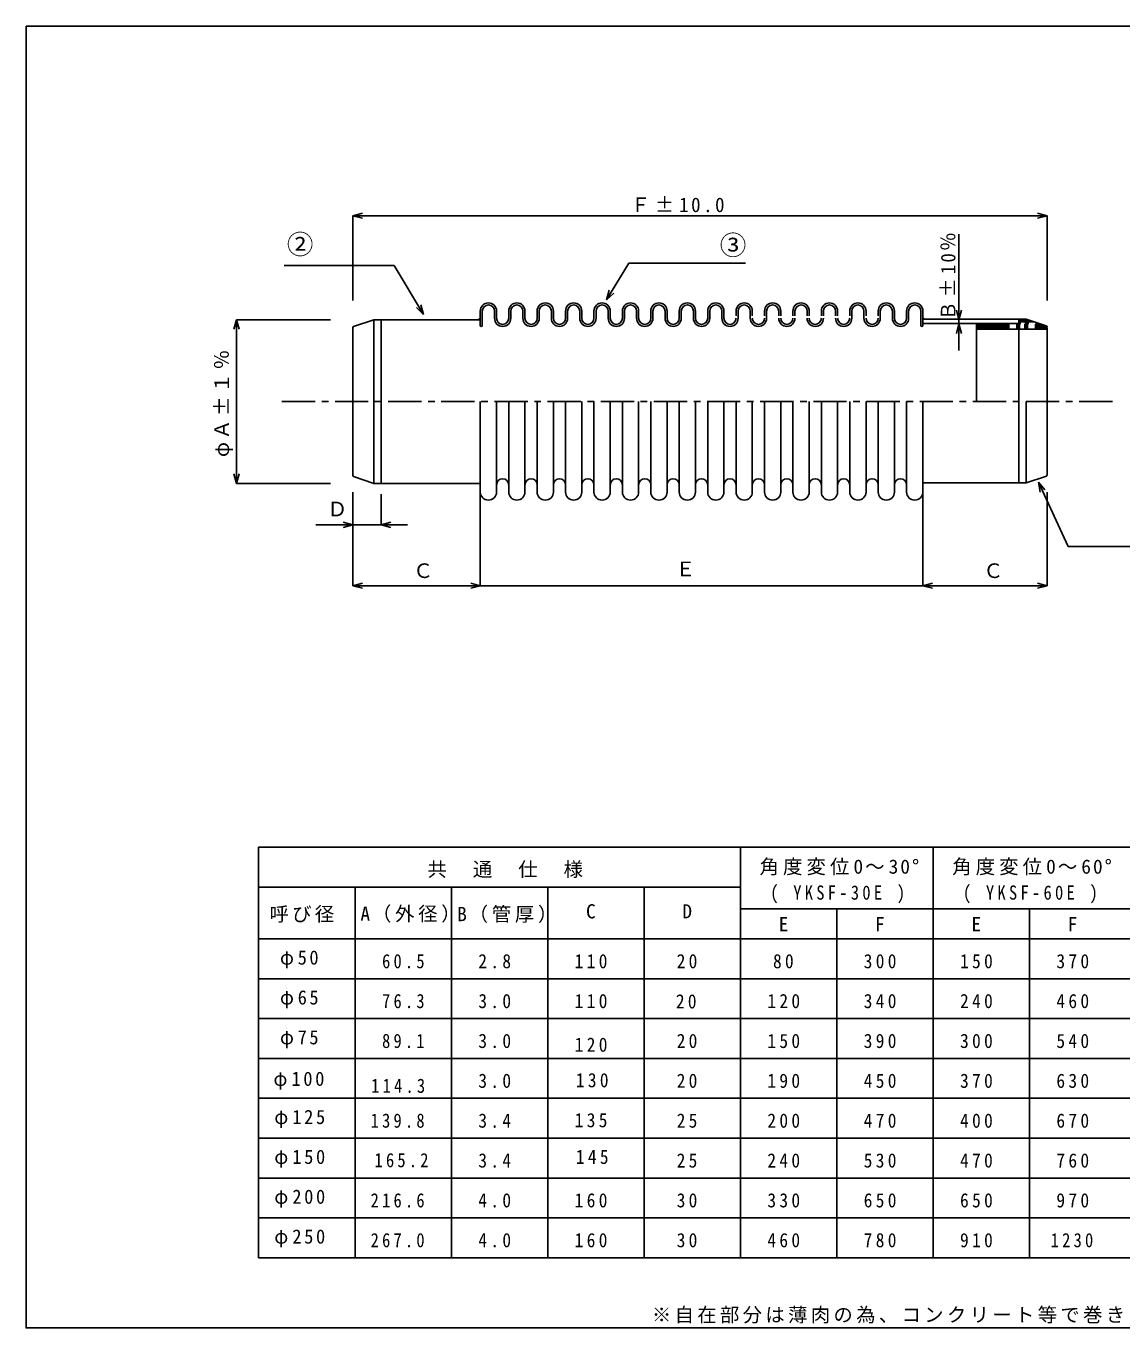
# Model space of a CAD drawing. Units: millimetres on the paper, with parts at other scales. Extents: x -140 to 140, y -97 to 99.
# Drawn here: x -139.9 to 25, y -96.9 to 99.1 of the extents above; entities that cross this region are included whole.
import ezdxf
from ezdxf.enums import TextEntityAlignment as Align

# ---------------------------------------------------------------- set-up
doc = ezdxf.new("R2010")
doc.units = ezdxf.units.MM
doc.linetypes.add('CHAIN1', pattern=[8, 5, -1, 1, -1])
doc.linetypes.add('DOUBLE_CHAIN1', pattern=[8.8, 5, -1, 0.6, -0.6, 0.6, -1])
for name, color, linetype in [('0-0_図面枠', 7, 'Continuous'), ('1-1', 3, 'Continuous'), ('1-2', 7, 'Continuous')]:
    doc.layers.add(name, color=color, linetype=linetype)
doc.styles.add('ＭＳ ゴシック', font='')
doc.styles.get('ＭＳ ゴシック').set_extended_font_data('MS Gothic')

msp = doc.modelspace()

# ---------------------------------------------------------------- linework, layer by layer
at = {"layer": '0-0_図面枠', "color": 5}
msp.add_line((-139.949, 99.1), (140.051, 99.1), dxfattribs=at)
msp.add_lwpolyline([(-139.949, 99.1), (-139.949, -96.9), (140.051, -96.9), (140.051, 99.1)], dxfattribs=at)
at = {"layer": '1-1', "color": 4}
for p, q in [((-90.781, 70.551), (-89.332, 70.94)), ((13.752, 70.551), (12.303, 70.94)), ((-90.781, 70.551), (13.752, 70.551)), ((-90.781, 70.551), (-89.332, 70.163)), ((-90.781, 70.551), (-90.781, 57.77)), ((13.752, 70.551), (12.303, 70.163)), ((13.752, 70.551), (13.752, 57.77)), ((0.455, 54.89), (0.455, 67.789)), ((-108.275, 54.89), (-108.663, 53.441)), ((-108.275, 30.249), (-108.275, 54.89)), ((-108.275, 54.89), (-107.887, 53.441)), ((-108.275, 54.89), (-94.109, 54.89)), ((-90.656, 53.865), (-87.581, 54.89)), ((-86.514, 54.89), (-87.581, 54.89)), ((-87.581, 30.249), (-87.581, 54.89)), ((0.455, 54.89), (0.066, 56.339)), ((0.455, 54.89), (0.843, 56.339)), ((0.455, 54.25), (0.455, 54.89)), ((9.486, 54.385), (9.486, 54.971)), ((9.486, 54.971), (9.486, 54.385)), ((9.486, 54.971), (10.552, 54.971)), ((13.606, 53.953), (10.552, 54.971)), ((-90.656, 53.865), (-90.781, 53.692)), ((-90.781, 31.447), (-90.781, 53.823)), ((0.455, 54.25), (0.066, 52.801)), ((0.455, 54.25), (0.455, 50.25)), ((0.455, 54.25), (0.843, 52.801)), ((3.086, 54.234), (3.183, 54.331)), ((3.086, 53.478), (3.086, 54.234)), ((3.086, 54.152), (3.086, 42.73)), ((3.086, 53.478), (13.752, 53.478)), ((9.486, 54.331), (3.183, 54.331)), ((9.486, 54.385), (9.486, 54.331)), ((13.752, 53.669), (13.752, 42.73)), ((-86.514, 42.73), (-86.514, 30.57)), ((9.486, 42.569), (9.486, 30.33)), ((10.552, 30.33), (10.552, 42.569)), ((13.752, 31.528), (13.752, 42.569)), ((-108.275, 30.249), (-108.663, 31.697)), ((-108.275, 30.249), (-107.887, 31.697)), ((-90.656, 31.274), (-90.781, 31.447)), ((13.628, 31.355), (13.752, 31.528)), ((-108.275, 30.249), (-94.109, 30.249)), ((-90.656, 31.274), (-87.581, 30.249)), ((-86.514, 30.249), (-87.581, 30.249)), ((9.486, 30.33), (10.552, 30.33)), ((13.628, 31.355), (10.552, 30.33)), ((-90.781, 14.842), (-90.781, 28.905)), ((-90.781, 14.842), (-90.781, 28.905)), ((-86.514, 24.016), (-86.514, 28.602)), ((-71.581, 14.842), (-71.581, 28.905)), ((-4.975, 14.842), (-4.975, 28.905)), ((13.752, 14.842), (13.752, 28.905)), ((-90.656, 24.016), (-96.35, 24.016)), ((-90.781, 24.016), (-92.23, 24.404)), ((-90.781, 24.016), (-92.23, 23.627)), ((-86.514, 24.016), (-85.066, 24.404)), ((-86.514, 24.016), (-82.514, 24.016)), ((-90.781, 14.842), (-89.332, 15.23)), ((-90.781, 14.842), (-89.332, 14.454)), ((-90.781, 14.842), (-4.975, 14.842)), ((-71.581, 14.842), (-73.03, 15.23)), ((-71.581, 14.842), (-73.03, 14.454)), ((-4.975, 14.842), (-3.526, 15.23)), ((-4.975, 14.842), (-3.526, 14.454)), ((-4.975, 14.842), (13.752, 14.842)), ((13.752, 14.842), (12.303, 15.23)), ((13.752, 14.842), (12.303, 14.454))]:
    msp.add_line(p, q, dxfattribs=at)
at = {"layer": '1-1', "color": 7}
for p, q in [((-84.537, 63.055), (-101.08, 63.055)), ((-80.133, 55.676), (-84.537, 63.055)), ((-52.593, 57.877), (-52.166, 59.315)), ((-52.593, 57.877), (-51.504, 58.909)), ((-80.133, 55.676), (-80.542, 57.12)), ((-80.133, 55.676), (-81.209, 56.722)), ((12.429, 30.417), (13.389, 29.265)), ((12.429, 30.417), (12.685, 28.939))]:
    msp.add_line(p, q, dxfattribs=at)
at = {"layer": '1-1'}
for p, q in [((-86.514, 54.89), (-71.581, 54.89)), ((-86.514, 30.249), (-86.514, 54.89)), ((-86.514, 54.303), (-86.514, 54.89)), ((-71.581, 55.195), (-71.887, 54.89)), ((-71.581, 54.97), (-71.806, 54.97)), ((-71.581, 55.051), (-71.726, 55.051)), ((-71.581, 55.131), (-71.645, 55.131)), ((-71.581, 54.034), (-71.581, 56.194)), ((-71.279, 54.033), (-71.276, 56.194)), ((-69.442, 56.194), (-69.442, 55.105)), ((-69.137, 56.194), (-69.137, 55.105)), ((-67.304, 56.194), (-67.304, 55.105)), ((-66.998, 56.194), (-67, 55.105)), ((-65.165, 55.105), (-65.165, 56.194)), ((-64.859, 56.194), (-64.859, 55.105)), ((-63.026, 56.194), (-63.026, 55.105)), ((-62.721, 56.194), (-62.721, 55.105)), ((-60.887, 56.194), (-60.887, 55.105)), ((-60.582, 56.194), (-60.582, 55.105)), ((-58.749, 56.194), (-58.749, 55.105)), ((-58.443, 56.194), (-58.445, 55.105)), ((-56.61, 55.105), (-56.61, 56.194)), ((-56.304, 56.194), (-56.304, 55.105)), ((-54.471, 56.194), (-54.471, 55.105)), ((-54.166, 56.194), (-54.166, 55.105)), ((-52.333, 56.194), (-52.333, 55.105)), ((-52.027, 56.194), (-52.027, 55.105)), ((-50.194, 56.194), (-50.194, 55.105)), ((-49.888, 56.194), (-49.89, 55.105)), ((-48.055, 55.105), (-48.055, 56.194)), ((-47.75, 56.194), (-47.75, 55.105)), ((-45.916, 56.194), (-45.916, 55.105)), ((-45.611, 56.194), (-45.611, 55.105)), ((-43.778, 56.194), (-43.778, 55.105)), ((-43.472, 56.194), (-43.472, 55.105)), ((-41.639, 56.194), (-41.639, 55.105)), ((-41.333, 56.194), (-41.335, 55.105)), ((-39.5, 55.105), (-39.5, 56.194)), ((-39.195, 56.194), (-39.195, 55.105)), ((-37.361, 56.194), (-37.361, 55.105)), ((-37.056, 56.194), (-37.056, 55.105)), ((-35.223, 56.194), (-35.223, 55.105)), ((-34.917, 56.194), (-34.917, 55.105)), ((-33.084, 56.194), (-33.084, 55.472)), ((-32.778, 56.194), (-32.78, 55.038)), ((-30.945, 55.038), (-30.945, 56.194)), ((-30.64, 56.194), (-30.64, 55.472)), ((-28.807, 56.194), (-28.807, 55.472)), ((-28.501, 56.194), (-28.501, 55.038)), ((-26.668, 56.194), (-26.668, 55.472)), ((-26.362, 56.194), (-26.362, 55.472)), ((-24.529, 56.194), (-24.529, 55.472)), ((-24.224, 56.194), (-24.225, 55.472)), ((-22.39, 55.472), (-22.39, 56.194)), ((-22.085, 56.194), (-22.085, 55.472)), ((-20.252, 56.194), (-20.252, 55.472)), ((-19.946, 56.194), (-19.946, 55.472)), ((-18.113, 56.194), (-18.113, 55.472)), ((-17.807, 56.194), (-17.807, 55.472)), ((-15.974, 56.194), (-15.974, 55.472)), ((-15.669, 56.194), (-15.67, 55.105)), ((-13.835, 55.105), (-13.835, 56.194)), ((-13.53, 56.194), (-13.53, 55.472)), ((-11.697, 56.194), (-11.697, 55.472)), ((-11.391, 56.194), (-11.391, 55.105)), ((-9.558, 56.194), (-9.558, 55.105)), ((-9.252, 56.194), (-9.252, 55.105)), ((-7.419, 56.194), (-7.419, 55.105)), ((-7.114, 56.194), (-7.115, 55.105)), ((-5.28, 54.033), (-5.28, 56.194)), ((-4.975, 56.194), (-4.975, 54.033)), ((-4.975, 55.195), (-4.751, 54.971)), ((-4.975, 55.131), (-4.911, 55.131)), ((-4.975, 55.051), (-4.83, 55.051)), ((9.486, 54.971), (-4.975, 54.971)), ((-4.975, 54.97), (-4.75, 54.97)), ((9.486, 30.249), (9.486, 54.89)), ((-4.975, 54.331), (9.486, 54.331)), ((-71.581, 28.945), (-71.581, 42.569)), ((-69.137, 28.945), (-69.137, 42.569)), ((-67.304, 28.945), (-67.304, 42.569)), ((-64.859, 28.945), (-64.859, 42.569)), ((-63.026, 28.945), (-63.026, 42.569)), ((-60.582, 28.945), (-60.582, 42.569)), ((-58.749, 28.945), (-58.749, 42.569)), ((-56.304, 28.945), (-56.304, 42.569)), ((-54.471, 28.945), (-54.471, 42.569)), ((-52.027, 28.945), (-52.027, 42.569)), ((-50.194, 28.945), (-50.194, 42.569)), ((-47.75, 28.945), (-47.75, 42.569)), ((-45.916, 28.945), (-45.916, 42.569)), ((-43.472, 28.945), (-43.472, 42.569)), ((-41.639, 28.945), (-41.639, 42.569)), ((-39.195, 28.945), (-39.195, 42.569)), ((-37.361, 28.945), (-37.361, 42.569)), ((-34.917, 28.945), (-34.917, 42.569)), ((-33.084, 28.945), (-33.084, 42.569)), ((-30.64, 28.945), (-30.64, 42.569)), ((-28.807, 28.945), (-28.807, 42.569)), ((-26.362, 28.945), (-26.362, 42.569)), ((-24.529, 28.945), (-24.529, 42.569)), ((-22.085, 28.945), (-22.085, 42.569)), ((-20.252, 28.945), (-20.252, 42.569)), ((-17.807, 28.945), (-17.807, 42.569)), ((-15.974, 28.945), (-15.974, 42.569)), ((-13.53, 28.945), (-13.53, 42.569)), ((-11.697, 28.945), (-11.697, 42.569)), ((-9.252, 28.945), (-9.252, 42.569)), ((-7.419, 28.945), (-7.419, 42.569)), ((-4.975, 28.945), (-4.975, 42.569)), ((-86.514, 30.835), (-86.514, 30.249)), ((-86.514, 30.249), (-71.581, 30.249)), ((9.486, 30.33), (-4.975, 30.33))]:
    msp.add_line(p, q, dxfattribs=at)
at = {"layer": '1-1', "color": 4, "linetype": 'DOUBLE_CHAIN1'}
for p, q in [((3.086, 54.118), (13.112, 54.118)), ((3.086, 53.905), (13.687, 53.905)), ((3.086, 53.691), (13.752, 53.691)), ((3.183, 54.331), (12.472, 54.331)), ((9.486, 54.758), (11.192, 54.758)), ((9.486, 54.545), (11.832, 54.545))]:
    msp.add_line(p, q, dxfattribs=at)
at = {"layer": '1-1', "color": 7, "linetype": 'CHAIN1'}
msp.add_line((-101.448, 42.569), (24.419, 42.569), dxfattribs=at)
at = {"layer": '1-1', "color": 7}
for points in [[(-52.593, 57.877), (-49.209, 63.391), (-31.664, 63.391)], [(12.429, 30.417), (16.893, 20.768), (29.999, 20.768)]]:
    msp.add_lwpolyline(points, dxfattribs=at)
at = {"layer": '1-1', "color": 4}
msp.add_lwpolyline([(-90.656, 24.016), (-86.514, 24.016), (-85.066, 23.627)], dxfattribs=at)
at = {"layer": '1-1'}
for centre, radius, start, end in [((-70.359, 56.194), 1.222, 0, 180), ((-70.359, 56.194), 0.917, 0, 180), ((-66.082, 56.194), 1.222, 0, 180), ((-66.082, 56.194), 0.917, 0, 180), ((-61.804, 56.194), 1.222, 0, 180), ((-61.804, 56.194), 0.917, 0, 180), ((-57.527, 56.194), 1.222, 0, 180), ((-57.527, 56.194), 0.917, 0, 180), ((-53.249, 56.194), 1.222, 0, 180), ((-53.249, 56.194), 0.917, 0, 180), ((-48.972, 56.194), 1.222, 0, 180), ((-48.972, 56.194), 0.917, 0, 180), ((-44.694, 56.194), 1.222, 0, 180), ((-44.694, 56.194), 0.917, 0, 180), ((-40.417, 56.194), 1.222, 0, 180), ((-40.417, 56.194), 0.917, 0, 180), ((-36.139, 56.194), 1.222, 0, 180), ((-36.139, 56.194), 0.917, 0, 180), ((-31.862, 56.194), 1.222, 0, 180), ((-31.862, 56.194), 0.917, 0, 180), ((-27.584, 56.194), 1.222, 0, 180), ((-27.584, 56.194), 0.917, 0, 180), ((-23.307, 56.194), 1.222, 0, 180), ((-23.307, 56.194), 0.917, 0, 180), ((-19.029, 56.194), 1.222, 0, 180), ((-19.029, 56.194), 0.917, 0, 180), ((-14.752, 56.194), 1.222, 0, 180), ((-14.752, 56.194), 0.917, 0, 180), ((-10.475, 56.194), 1.222, 0, 180), ((-10.475, 56.194), 0.917, 0, 180), ((-6.197, 56.194), 1.222, 0, 180), ((-6.197, 56.194), 0.917, 0, 180), ((-68.22, 55.105), 1.222, 180, 0), ((-68.22, 55.105), 1.222, 180, 0), ((-68.22, 55.105), 0.917, 180, 0), ((-63.943, 55.105), 1.222, 180, 0), ((-63.943, 55.105), 1.222, 180, 0), ((-63.943, 55.105), 0.917, 180, 0), ((-59.665, 55.105), 1.222, 180, 0), ((-59.665, 55.105), 1.222, 180, 0), ((-59.665, 55.105), 0.917, 180, 0), ((-55.388, 55.105), 1.222, 180, 0), ((-55.388, 55.105), 1.222, 180, 0), ((-55.388, 55.105), 0.917, 180, 0), ((-51.11, 55.105), 1.222, 180, 0), ((-51.11, 55.105), 1.222, 180, 0), ((-51.11, 55.105), 0.917, 180, 0), ((-46.833, 55.105), 1.222, 180, 0), ((-46.833, 55.105), 1.222, 180, 0), ((-46.833, 55.105), 0.917, 180, 0), ((-42.555, 55.105), 1.222, 180, 0), ((-42.555, 55.105), 1.222, 180, 0), ((-42.555, 55.105), 0.917, 180, 0), ((-38.278, 55.105), 1.222, 180, 0), ((-38.278, 55.105), 1.222, 180, 0), ((-38.278, 55.105), 0.917, 180, 0), ((-34.001, 55.105), 1.222, 180, 0), ((-34.001, 55.105), 1.222, 180, 0), ((-34.001, 55.105), 0.917, 180, 0), ((-29.723, 55.105), 1.222, 180, 0), ((-29.723, 55.105), 1.222, 180, 0), ((-29.723, 55.105), 0.917, 180, 0), ((-25.446, 55.105), 1.222, 180, 0), ((-25.446, 55.105), 1.222, 180, 0), ((-25.446, 55.105), 0.917, 180, 0), ((-21.168, 55.105), 1.222, 180, 0), ((-21.168, 55.105), 1.222, 180, 0), ((-21.168, 55.105), 0.917, 180, 0), ((-16.891, 55.105), 1.222, 180, 0), ((-16.891, 55.105), 1.222, 180, 0), ((-16.891, 55.105), 0.917, 180, 0), ((-12.613, 55.105), 1.222, 180, 0), ((-12.613, 55.105), 1.222, 180, 0), ((-12.613, 55.105), 0.917, 180, 0), ((-8.336, 55.105), 1.222, 180, 0), ((-8.336, 55.105), 1.222, 180, 0), ((-8.336, 55.105), 0.917, 180, 0), ((-71.43, 54.034), 0.151, 180.40534, 359.59613), ((-5.126, 54.034), 0.151, 180.40387, 359.59466), ((-68.22, 30.033), 0.917, 0, 180), ((-63.943, 30.033), 0.917, 0, 180), ((-59.665, 30.033), 0.917, 0, 180), ((-55.388, 30.033), 0.917, 0, 180), ((-51.11, 30.033), 0.917, 0, 180), ((-46.833, 30.033), 0.917, 0, 180), ((-42.555, 30.033), 0.917, 0, 180), ((-38.278, 30.033), 0.917, 0, 180), ((-34.001, 30.033), 0.917, 0, 180), ((-29.723, 30.033), 0.917, 0, 180), ((-25.446, 30.033), 0.917, 0, 180), ((-21.168, 30.033), 0.917, 0, 180), ((-16.891, 30.033), 0.917, 0, 180), ((-12.613, 30.033), 0.917, 0, 180), ((-8.336, 30.033), 0.917, 0, 180), ((-70.359, 28.945), 1.222, 180, 0), ((-66.082, 28.945), 1.222, 180, 0), ((-61.804, 28.945), 1.222, 180, 0), ((-57.527, 28.945), 1.222, 180, 0), ((-53.249, 28.945), 1.222, 180, 0), ((-48.972, 28.945), 1.222, 180, 0), ((-44.694, 28.945), 1.222, 180, 0), ((-40.417, 28.945), 1.222, 180, 0), ((-36.139, 28.945), 1.222, 180, 0), ((-31.862, 28.945), 1.222, 180, 0), ((-27.584, 28.945), 1.222, 180, 0), ((-23.307, 28.945), 1.222, 180, 0), ((-19.029, 28.945), 1.222, 180, 0), ((-14.752, 28.945), 1.222, 180, 0), ((-10.475, 28.945), 1.222, 180, 0), ((-6.197, 28.945), 1.222, 180, 0)]:
    msp.add_arc(centre, radius, start, end, dxfattribs=at)
at = {"layer": '1-1', "color": 4}
msp.add_arc((13.539, 53.751), 0.213, 0, 71.56502, dxfattribs=at)
at = {"layer": '1-2', "color": 5}
for p, q in [((-104.962, -24.524), (54.56, -24.524)), ((-104.962, -24.524), (-104.962, -86.324)), ((-32.44, -24.524), (-32.44, -86.324)), ((-3.44, -24.524), (-3.44, -86.324)), ((-32.44, -30.524), (-104.962, -30.524)), ((-90.44, -30.524), (-90.44, -86.324)), ((-75.94, -30.524), (-75.94, -86.324)), ((-61.44, -30.524), (-61.44, -86.324)), ((-46.94, -30.524), (-46.94, -86.324)), ((54.56, -33.784), (-32.44, -33.784)), ((-17.94, -33.784), (-17.94, -86.324)), ((11.06, -33.784), (11.06, -86.324)), ((-104.962, -38.324), (54.56, -38.324)), ((-104.962, -44.324), (54.56, -44.324)), ((-104.962, -50.324), (54.56, -50.324)), ((-104.962, -56.324), (54.56, -56.324)), ((-104.962, -62.324), (54.56, -62.324)), ((-104.962, -68.324), (54.56, -68.324)), ((-104.962, -74.324), (54.56, -74.324)), ((-104.962, -80.324), (54.56, -80.324)), ((-104.962, -86.324), (54.56, -86.324))]:
    msp.add_line(p, q, dxfattribs=at)

# ---------------------------------------------------------------- texts
at = {"layer": '1-1', "color": 7, "style": 'ＭＳ ゴシック'}
for s, height, p in [('②', 2.933, (-100.7, 63.888)), ('③', 2.933, (-35.544, 63.767)), ('Ｄ', 2.199, (-94.603, 24.624)), ('Ｃ', 2.199, (-81.681, 15.342)), ('Ｅ', 2.199, (-42.203, 15.616)), ('Ｃ', 2.199, (4.125, 15.342))]:
    msp.add_text(s, height=height, dxfattribs=at).set_placement(p, align=Align.BOTTOM_LEFT)
at = {"layer": '1-1', "color": 7, "insert": (-48.889, 71.051), "char_height": 2.199, "attachment_point": 7, "style": 'ＭＳ ゴシック'}
msp.add_mtext('\\T1.27;\\W0.95;Ｆ±10.0', dxfattribs=at)
at = {"layer": '1-1', "color": 7, "char_height": 2.199, "attachment_point": 7, "rotation": 90, "style": 'ＭＳ ゴシック'}
for s, insert in [('\\T1.22;\\W0.95;Ｂ±10％', (-0.034, 54.811)), ('\\T1.17;φＡ±１％', (-108.802, 34.203))]:
    msp.add_mtext(s, dxfattribs=dict(at, insert=insert))
at = {"layer": '1-2', "style": 'ＭＳ ゴシック'}
for s, p in [('C', (-55.671, -35.884)), ('D', (-41.171, -35.884)), ('E', (-26.671, -37.831)), ('F', (-12.171, -37.831)), ('E', (2.329, -37.831)), ('F', (16.829, -37.831))]:
    msp.add_text(s, height=2.14, dxfattribs=at).set_placement(p, align=Align.BOTTOM_LEFT)
at = {"layer": '1-2', "char_height": 2.14, "attachment_point": 7, "style": 'ＭＳ ゴシック'}
for s, insert in [('\\T1.17;共\u3000通\u3000仕\u3000様', (-79.54, -29.158)), ('\\T1.21;角度変位0～30°', (-29.552, -28.759)), ('\\T1.21;角度変位0～60°', (-0.552, -28.759)), ('\\T1.4;\\W0.85;(\\~YKSF-30E\\~)', (-27.943, -32.991)), ('\\T1.4;\\W0.85;(\\~YKSF-60E\\~)', (1.057, -32.991)), ('\\T1.17;呼び径', (-103.316, -35.884)), ('\\T1.19;A（外径）', (-89.625, -35.887)), ('\\T1.19;B（管厚）', (-75.059, -35.942)), ('\\T1.27;\\W0.95;φ50', (-101.732, -42.784)), ('\\T1.39;\\W0.85;\\~60.5', (-88.086, -42.784)), ('\\T1.38;\\W0.9;2.8', (-71.879, -42.784)), ('\\T1.38;\\W0.9;110', (-57.379, -42.784)), ('\\T1.37;\\W0.9;20', (-42.025, -42.784)), ('\\T1.37;\\W0.9;80', (-27.525, -42.784)), ('\\T1.38;\\W0.9;300', (-13.879, -42.784)), ('\\T1.38;\\W0.9;150', (0.621, -42.784)), ('\\T1.38;\\W0.9;370', (15.121, -42.784)), ('\\T1.27;\\W0.95;φ65', (-101.732, -48.784)), ('\\T1.39;\\W0.85;\\~76.3', (-88.086, -48.784)), ('\\T1.38;\\W0.9;3.0', (-71.879, -48.784)), ('\\T1.38;\\W0.9;110', (-57.379, -48.784)), ('\\T1.37;\\W0.9;20', (-42.145, -48.833)), ('\\T1.38;\\W0.9;120', (-28.379, -48.784)), ('\\T1.38;\\W0.9;340', (-13.879, -48.784)), ('\\T1.38;\\W0.9;240', (0.621, -48.784)), ('\\T1.38;\\W0.9;460', (15.121, -48.784)), ('\\T1.27;\\W0.95;φ75', (-101.732, -54.784)), ('\\T1.39;\\W0.85;\\~89.1', (-88.086, -54.784)), ('\\T1.38;\\W0.9;3.0', (-71.879, -54.784)), ('\\T1.37;\\W0.9;20', (-42.025, -54.784)), ('\\T1.38;\\W0.9;150', (-28.379, -54.784)), ('\\T1.38;\\W0.9;390', (-13.879, -54.784)), ('\\T1.38;\\W0.9;300', (0.621, -54.784)), ('\\T1.38;\\W0.9;540', (15.121, -54.784)), ('\\T1.38;\\W0.9;120', (-57.375, -55.352)), ('\\T1.29;\\W0.95;φ100', (-102.712, -61.036)), ('\\T1.38;\\W0.9;3.0', (-71.879, -60.784)), ('\\T1.38;\\W0.9;130', (-57.208, -60.701)), ('\\T1.37;\\W0.9;20', (-42.025, -60.784)), ('\\T1.38;\\W0.9;190', (-28.379, -60.784)), ('\\T1.38;\\W0.9;450', (-13.879, -60.784)), ('\\T1.38;\\W0.9;370', (0.621, -60.784)), ('\\T1.38;\\W0.9;630', (15.121, -60.784)), ('\\T1.39;\\W0.85;114.3', (-88.002, -61.537)), ('\\T1.29;\\W0.95;φ125', (-102.586, -66.784)), ('\\T1.39;\\W0.85;139.8', (-88.086, -66.784)), ('\\T1.38;\\W0.9;3.4', (-71.879, -66.784)), ('\\T1.38;\\W0.9;135', (-57.375, -66.719)), ('\\T1.37;\\W0.9;25', (-42.025, -66.784)), ('\\T1.38;\\W0.9;200', (-28.379, -66.784)), ('\\T1.38;\\W0.9;470', (-13.879, -66.784)), ('\\T1.38;\\W0.9;400', (0.621, -66.784)), ('\\T1.38;\\W0.9;670', (15.121, -66.784)), ('\\T1.29;\\W0.95;φ150', (-102.586, -72.784)), ('\\T1.38;\\W0.9;145', (-57.208, -72.236)), ('\\T1.39;\\W0.85;165.2', (-87.5, -72.737)), ('\\T1.38;\\W0.9;3.4', (-71.879, -72.784)), ('\\T1.37;\\W0.9;25', (-42.025, -72.784)), ('\\T1.38;\\W0.9;240', (-28.379, -72.784)), ('\\T1.38;\\W0.9;530', (-13.879, -72.784)), ('\\T1.38;\\W0.9;470', (0.621, -72.784)), ('\\T1.38;\\W0.9;760', (15.121, -72.784)), ('\\T1.29;\\W0.95;φ200', (-102.586, -78.784)), ('\\T1.39;\\W0.85;216.6', (-88.086, -78.784)), ('\\T1.38;\\W0.9;4.0', (-71.879, -78.784)), ('\\T1.38;\\W0.9;160', (-57.379, -78.784)), ('\\T1.37;\\W0.9;30', (-42.025, -78.784)), ('\\T1.38;\\W0.9;330', (-28.379, -78.784)), ('\\T1.38;\\W0.9;650', (-13.879, -78.784)), ('\\T1.38;\\W0.9;650', (0.621, -78.784)), ('\\T1.38;\\W0.9;970', (15.121, -78.784)), ('\\T1.29;\\W0.95;φ250', (-102.586, -84.784)), ('\\T1.39;\\W0.85;267.0', (-88.086, -84.784)), ('\\T1.38;\\W0.9;4.0', (-71.879, -84.784)), ('\\T1.38;\\W0.9;160', (-57.379, -84.784)), ('\\T1.37;\\W0.9;30', (-42.025, -84.784)), ('\\T1.38;\\W0.9;460', (-28.379, -84.784)), ('\\T1.38;\\W0.9;780', (-13.879, -84.784)), ('\\T1.38;\\W0.9;910', (0.621, -84.784)), ('\\T1.39;\\W0.85;1230', (14.268, -84.784)), ('\\T1.17;※自在部分は薄肉の為、コンクリート等で巻きたて（保護）して下さい。', (-45.756, -96.261))]:
    msp.add_mtext(s, dxfattribs=dict(at, insert=insert))

doc.saveas('drawing.dxf')
